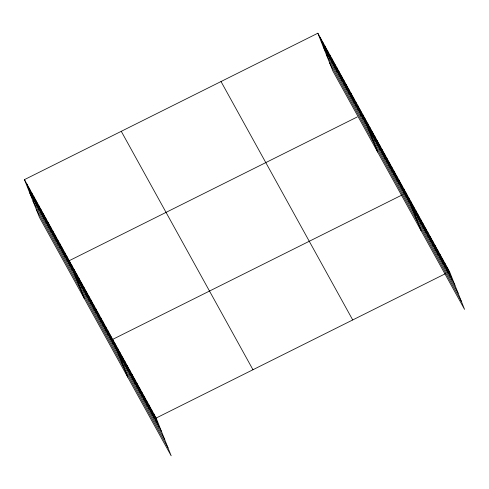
<?xml version="1.0" encoding="UTF-8"?>
<svg xmlns="http://www.w3.org/2000/svg" width="489" height="489" viewBox="0 0 489 489"><rect width="100%" height="100%" fill="white"/><g stroke="black" fill="none" stroke-linecap="round" stroke-linejoin="round"><path stroke-width="0.73" d="M24.45 179.634L156.15 418.046L171.168 455.779L39.462 217.361L24.45 179.634L317.832 33.221L449.538 271.639L464.55 309.366L332.85 70.954L317.832 33.221M357.233 116.969L69.23 260.692L84.242 298.424M360.595 115.288L362.612 114.285L377.624 152.012M402.037 194.977L112.69 339.372L127.702 377.098M404.055 193.968L406.072 192.959L421.09 230.692M156.15 418.046L445.503 273.651M447.521 272.642L449.538 271.639M323.235 46.797L454.935 285.209M326.407 54.768L458.107 293.186M329.678 62.983L461.378 301.395M221.016 81.535L352.716 319.953M121.266 131.315L252.966 369.733M29.853 193.204L161.553 431.622M33.026 201.181L164.726 439.593M36.29 209.39L167.996 447.808M447.123 267.269L452.521 280.839M444.709 262.899L450.106 276.468M442.294 258.522L447.692 272.098M439.88 254.152L445.277 267.727M437.466 249.781L442.863 263.357M435.045 245.411L440.448 258.987M432.631 241.04L438.034 254.616M430.216 236.67L435.62 250.246M427.802 232.299L433.205 245.875M425.387 227.929L430.791 241.505M422.973 223.559L428.376 237.134M420.558 219.188L425.962 232.758M418.144 214.818L423.547 228.387M415.729 210.447L421.133 224.017M413.315 206.071L418.718 219.647M410.901 201.7L416.304 215.276M408.486 197.33L413.89 210.906M403.657 188.589L409.061 202.165M401.243 184.219L406.646 197.794M398.828 179.848L404.232 193.424M396.414 175.478L401.817 189.054M394 171.107L399.403 184.683M391.585 166.737L396.989 180.307M389.171 162.366L394.574 175.936M386.756 157.996L392.16 171.566M384.342 153.619L389.745 167.195M381.927 149.249L387.331 162.825M379.513 144.878L384.916 158.454M377.098 140.508L382.502 154.084M374.684 136.138L380.087 149.713M372.27 131.767L377.673 145.343M369.855 127.397L375.259 140.973M367.441 123.026L372.844 136.602M365.026 118.656L370.43 132.232M360.252 110.019L365.656 123.589M357.899 105.752L363.303 119.328M355.54 101.486L360.943 115.062M353.186 97.219L358.59 110.795M350.827 92.953L356.23 106.529M348.474 88.686L353.871 102.262M346.114 84.42L351.518 97.996M343.761 80.153L349.158 93.729M341.401 75.887L346.805 89.463M339.042 71.62L344.445 85.196M336.689 67.354L342.092 80.93M334.329 63.087L339.733 76.663M331.976 58.821L337.373 72.396M329.617 54.554L335.02 68.13M327.263 50.288L332.661 63.863M324.904 46.021L330.307 59.597M322.544 41.754L327.948 55.33M320.191 37.488L325.595 51.064M153.735 413.676L159.139 427.252M151.321 409.305L156.724 422.881M148.907 404.935L154.31 418.511M146.492 400.564L151.896 414.14M144.078 396.194L149.481 409.764M141.663 391.823L147.067 405.393M139.249 387.453L144.652 401.023M136.834 383.076L142.238 396.652M134.42 378.706L139.823 392.282M132.006 374.336L137.409 387.911M129.591 369.965L134.995 383.541M127.177 365.595L132.58 379.171M124.762 361.224L130.166 374.8M122.348 356.854L127.751 370.43M119.933 352.483L125.337 366.059M117.519 348.113L122.922 361.689M115.104 343.743L120.508 357.312M110.276 335.002L115.679 348.571M107.861 330.625L113.265 344.201M105.447 326.255L110.85 339.831M103.032 321.884L108.436 335.46M100.618 317.514L106.021 331.09M98.203 313.143L103.607 326.719M95.789 308.773L101.192 322.349M93.375 304.402L98.778 317.978M90.96 300.032L96.364 313.608M88.546 295.662L93.949 309.237M86.131 291.291L91.535 304.861M83.717 286.921L89.12 300.49M81.302 282.55L86.706 296.12M78.888 278.174L84.291 291.75M76.473 273.803L81.877 287.379M74.059 269.433L79.462 283.009M71.645 265.062L77.042 278.638M66.871 256.425L72.274 270.001M64.517 252.159L69.915 265.735M62.158 247.892L67.561 261.468M59.799 243.626L65.202 257.202M57.445 239.359L62.849 252.935M55.086 235.093L60.489 248.669M52.733 230.826L58.136 244.402M50.373 226.56L55.777 240.136M48.02 222.293L53.417 235.869M45.66 218.027L51.064 231.603M43.307 213.76L48.704 227.336M40.948 209.494L46.351 223.07M38.588 205.227L43.992 218.803M36.235 200.961L41.638 214.537M33.875 196.7L39.279 210.27M31.522 192.434L36.919 206.003M29.163 188.167L34.566 201.737M26.809 183.901L32.207 197.47"/></g></svg>
